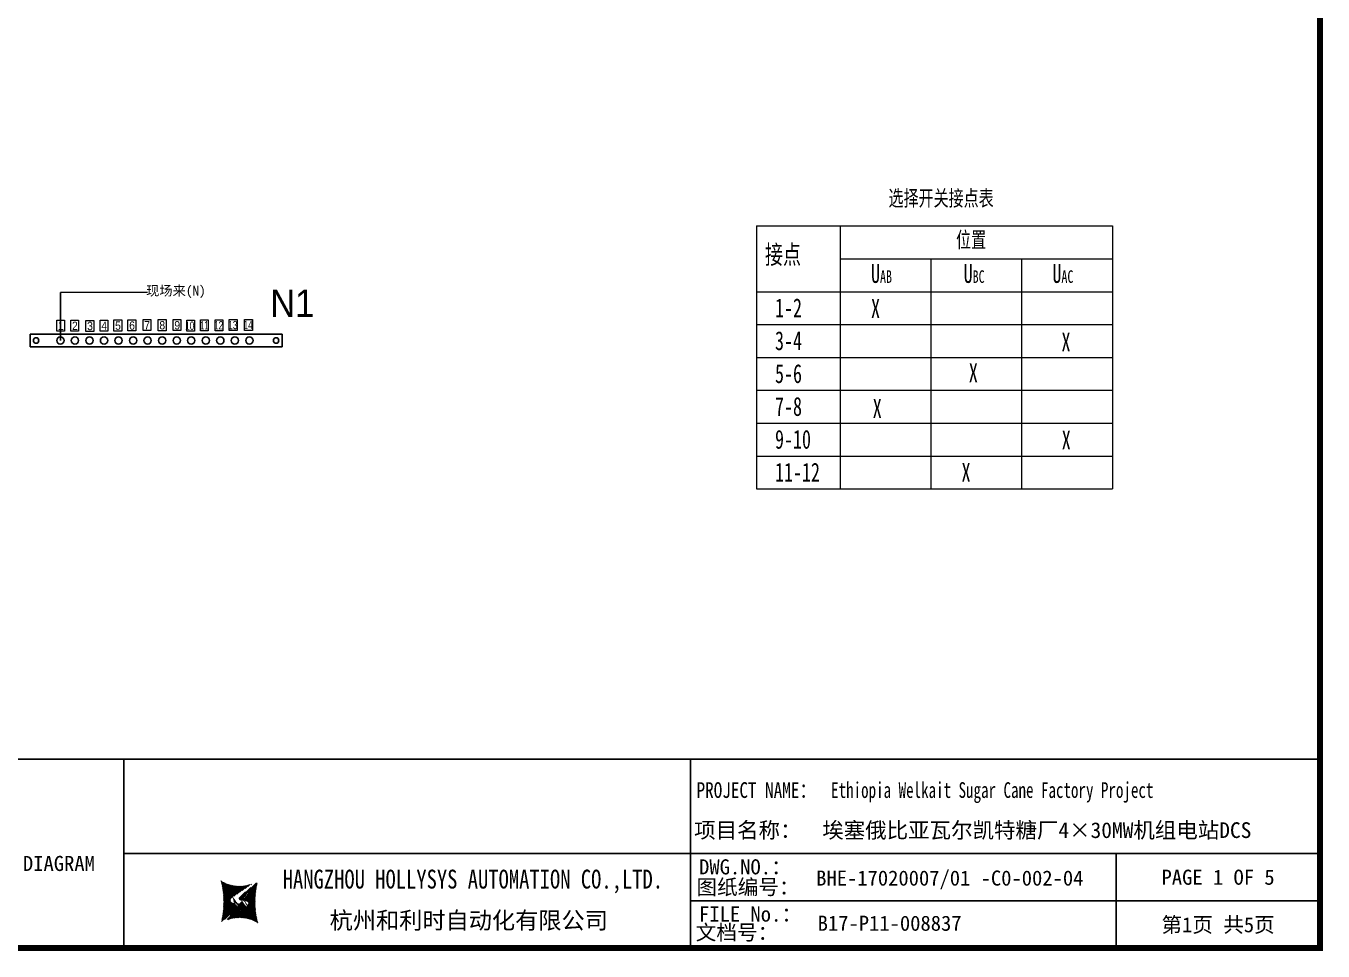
# Model space of a CAD drawing. Extents: x 81444 to 119867, y -54538 to -29386.
# Drawn here: x 93501 to 95561, y -41296 to -39826 of the extents above; entities that cross this region are included whole.
import ezdxf
from ezdxf.enums import TextEntityAlignment as Align
from ezdxf.lldxf.tags import DXFTag

# ---------------------------------------------------------------- set-up
doc = ezdxf.new("R2010")
doc.units = 0
doc.header["$LTSCALE"] = 100
doc.header["$MEASUREMENT"] = 0
for name, color, linetype in [('t', 1, 'Continuous'), ('标准图框及表格', 7, 'Continuous'), ('空气开关', 7, 'Continuous')]:
    doc.layers.add(name, color=color, linetype=linetype)
doc.layers.add('细实线', color=7, linetype='Continuous', lineweight=20)
doc.styles.add('HZ', font='arial.ttf', dxfattribs={"width": 0.7})
doc.styles.get("Standard").update_dxf_attribs({"font": ''})
doc.styles.get('Standard').set_extended_font_data('SimSun')
tags = doc.linetypes.add('CENTER', pattern=[2, 1.25, -0.25, 0.25, -0.25]).pattern_tags.tags
tags[10:11] = [DXFTag(74, 4), DXFTag(75, 0), DXFTag(340, '0'), DXFTag(46, 1.0), DXFTag(50, 0.0), DXFTag(44, 0.0), DXFTag(45, 0.0)]
tags[8:9] = [DXFTag(74, 4), DXFTag(75, 0), DXFTag(340, '0'), DXFTag(46, 1.0), DXFTag(50, 0.0), DXFTag(44, 0.0), DXFTag(45, 0.0)]
tags[6:7] = [DXFTag(74, 4), DXFTag(75, 0), DXFTag(340, '0'), DXFTag(46, 1.0), DXFTag(50, 0.0), DXFTag(44, 0.0), DXFTag(45, 0.0)]
tags[4:5] = [DXFTag(74, 4), DXFTag(75, 0), DXFTag(340, '0'), DXFTag(46, 1.0), DXFTag(50, 0.0), DXFTag(44, 0.0), DXFTag(45, 0.0)]
pattern_1 = [(45, (0, 0), (-0.736262898216564, 0.7362628982165641), [])]

# ---------------------------------------------------------------- blocks, each defined once
blk = doc.blocks.new('图框')
at = {"layer": '标准图框及表格'}
h = blk.add_hatch(dxfattribs=at)
h.set_pattern_fill('ANSI31', color=5, scale=8.329863809039892, style=0)
h.set_pattern_definition(pattern_1)
edge = h.paths.add_edge_path()
edge.add_arc((2399.257256036391, -2998.153851416566), 55.18534773488954, 238.1092081981581, 291.6531626184834)
edge.add_line((2419.619937407027, -3049.445018414634), (2388.525499730735, -3070.242821799802))
edge.add_arc((2238.907377712399, -3078.328790578547), 135.3602868968974, 346.3915348661821, 374.2500326978034)
edge.add_line((2370.467593623529, -3110.177132109857), (2397.50623789792, -3087.85242802291))
edge.add_line((2391.339199201146, -3080.281448750429), (2396.143986595598, -3080.898839897796))
edge.add_spline(control_points=[(2397.470018868538, -3087.887634953957), (2398.35948137939, -3087.023080631327), (2399.970992452319, -3085.456697735681), (2399.869182150054, -3081.252294174519), (2397.426500162081, -3081.012803431273), (2396.121921064187, -3080.884897048199)], knot_values=[0, 0, 0, 0, 6.844331067525468, 12.40042740766005, 18.76924275352248, 18.76924275352248, 18.76924275352248, 18.76924275352248], weights=[1, 1, 1, 1, 1, 1], degree=3, periodic=0)
edge.add_spline(control_points=[(2388.515363058686, -3070.265433304907), (2387.789374929038, -3070.86905758363), (2386.478198365832, -3071.959237952229), (2385.544096281083, -3073.38263759949), (2385.127199159644, -3074.017912079413)], knot_values=[0, 0, 0, 0, 5.253673658024614, 9.488438564008057, 9.488438564008057, 9.488438564008057, 9.488438564008057], weights=[1, 1, 1, 1, 1], degree=3, periodic=0)
edge.add_spline(control_points=[(2386.272665588534, -3072.281716856574), (2385.721471206634, -3072.905523096015), (2384.632427465753, -3074.386714445929), (2384.912828655535, -3077.72895088909), (2387.858851342782, -3079.895552619193), (2390.185443934519, -3080.145534927004), (2391.314573401905, -3080.266855002868)], knot_values=[10.66597461496156, 10.66597461496156, 10.66597461496156, 10.66597461496156, 18.97770399508879, 28.89455822145742, 41.119553648298, 52.64692538081317, 52.64692538081317, 52.64692538081317, 52.64692538081317], weights=[1, 1, 1, 1, 1, 1, 1], degree=3, periodic=0)
h = blk.add_hatch(dxfattribs=at)
h.set_pattern_fill('ANSI31', color=3, scale=8.329863809039892, style=0)
h.set_pattern_definition(pattern_1)
edge = h.paths.add_edge_path()
edge.add_line((2402.469732125144, -3075.776359090531), (2407.706041465404, -3076.440586092609))
edge.add_spline(control_points=[(2401.044493204623, -3068.769946203269), (2400.155030693568, -3069.634500525768), (2398.543519620813, -3071.200883421574), (2398.645329922932, -3075.40528698259), (2401.088011911052, -3075.644777725895), (2402.392591008975, -3075.772684108895)], knot_values=[0, 0, 0, 0, 6.844331067526932, 12.40042740766158, 18.76924275352342, 18.76924275352342, 18.76924275352342, 18.76924275352342], weights=[1, 1, 1, 1, 1, 1], degree=3, periodic=0)
edge.add_line((2428.046918449632, -3046.480449047325), (2401.008274175249, -3068.805153134272))
edge.add_spline(control_points=[(2412.625169549749, -3083.918607966574), (2413.015644598316, -3083.422785431954), (2413.86377905187, -3082.052674005965), (2413.601683417044, -3078.928630268005), (2410.655660730175, -3076.762028538062), (2408.329068138031, -3076.512046230251), (2407.199938671052, -3076.390726154226)], knot_values=[12.65408913243743, 12.65408913243743, 12.65408913243743, 12.65408913243743, 18.97770399508879, 28.89455822145742, 41.119553648298, 52.64692538081317, 52.64692538081317, 52.64692538081317, 52.64692538081317], weights=[1, 1, 1, 1, 1, 1, 1], degree=3, periodic=0)
edge.add_line((2411.626283690712, -3084.975693399283), (2412.781242849298, -3083.732051979769))
edge.add_line((2410.021343801694, -3086.399138189481), (2411.626283690712, -3084.975693399414))
edge.add_line((2378.894574665755, -3107.212562742519), (2409.989012342048, -3086.414759357351))
edge.add_arc((2399.257256036391, -3158.503729740543), 55.18534773488965, 58.10920819815809, 111.6531626184834)
edge.add_arc((2559.607134360383, -3078.328790578547), 135.360286896897, 166.3915348661823, 194.2500326978024)
at = {"color": 7}
for p, q in [((2215.642035047145, -2851.581424744189), (2215.642035047145, -3151.581424744189)), ((3115.642035047145, -2851.581424744189), (3115.642035047145, -3151.581424744189)), ((2215.642035047145, -3001.581424744189), (3115.642035047145, -3001.581424744189)), ((3115.642035047145, -3001.581424744189), (4115.642035047145, -3001.581424744189)), ((3791.785572043125, -3001.581424744189), (3791.785572043125, -3151.581424744189)), ((4115.642035047145, -3076.581424744189), (3115.642035047145, -3076.581424744189))]:
    blk.add_line(p, q, dxfattribs=at)
at = {"color": 7, "const_width": 3}
blk.add_lwpolyline([(4115.642035047145, -2851.581424744189), (0, -2851.581424744189)], dxfattribs=at)
at = {"layer": 't', "color": 7, "const_width": 9.61519705431492}
blk.add_lwpolyline([(4115.642035047145, -3151.581424744189), (4115.642035047145, 0), (0, 0), (0, -3151.581424744189)], close=True, dxfattribs=at)
at = {"color": 7, "linetype": 'CENTER'}
for s, height, p in [('图纸编号：', 24, (3125.2212882557, -3066.664538382978)), ('杭州和利时自动化有限公司', 27, (2542.549152440595, -3121.114498389041)), ('文档号：', 24, (3124.032392707933, -3138.728717091954))]:
    blk.add_text(s, height=height, dxfattribs=at).set_placement(p)
at = {"color": 7, "flags": 8}
for tag, p, height in [('DWG.NAME:', (1381.636459220965, -2910.37952511241), 25), ('PROJECTNAME:', (3125.480185663539, -2912.807924402037), 24), ('PROJECTNAME：', (3339.10867075545, -2913.108539231762), 25), ('DWG.NO.:', (3128.186172261583, -3030.402470643486), 24), ('图纸编号', (3315.362718925957, -3052.404678158069), 24), ('FILENO.:', (3128.672545599984, -3106.104124450346), 24), ('文档号', (3317.726365529132, -3124.132485953713), 24)]:
    blk.add_attdef(tag, p, '', height=height, dxfattribs=at)
for tag, height, p in [('RENLIU', 24, (698.1883070825425, -2950.380597809435)), ('SHUFENWANG', 24, (885.7882910716289, -2950.380597809435)), ('FANGHOU', 24, (1069.730755450379, -2950.380597809435)), ('DANDANLI', 24, (1250.015700218792, -2950.380597809435)), ('A', 23, (59.89920926059131, -2974.881554149018)), ('设计时间', 23, (213.8658221408186, -2974.881554149018)), ('刘仁', 23, (698.1883070825425, -3002.188376027443)), ('王姝芬', 23, (885.7882910716289, -3002.188376027443)), ('侯方', 23, (1069.730755450379, -3002.188376027443)), ('李丹丹', 23, (1250.015700218792, -3002.188376027443)), ('#10STATIONONTROLCABINETCOVER', 30, (1777.900103825072, -3017.182374560078)), ('PAGEXOFX', 24, (3953.713803545135, -3039.081424744189)), ('REV.', 24, (59.38265968048654, -3063.048954873535)), ('DATE', 24, (208.907791745165, -3063.048954873535)), ('DESCRIPTION', 24, (451.7192896086781, -3063.048954873535)), ('PREPARED', 24, (698.1883070825425, -3063.048954873535)), ('CHECKED', 24, (885.7882910716144, -3063.048954873535)), ('SIGNED', 24, (1069.730755450364, -3063.048954873535)), ('APPROVED', 24, (1250.015700218792, -3063.048954873535)), ('图纸名称', 30, (1777.900103825072, -3094.695064044037)), ('第几页共几页', 24, (3953.713803545135, -3114.081424744189))]:
    blk.add_attdef(tag, text='', height=height, dxfattribs=at).set_placement(p, align=Align.MIDDLE)
for tag, p in [('图纸名称:', (1377.81237181677, -2965.923337057193)), ('项目名称：', (3121.562334825969, -2984.305160940257)), ('项目名称：', (3325.036680579346, -2984.305160940257))]:
    blk.add_attdef(tag, text='', height=25, dxfattribs=at).set_placement(p, align=Align.BOTTOM_LEFT)
at = {"color": 7, "width": 0.8, "flags": 8}
blk.add_attdef('HANGZHOUHOLLYSYSAUTOMATIONCO.,LTD.', text='', height=24, dxfattribs=at).set_placement((2770.082304289484, -3045.714803244191), align=Align.MIDDLE)
at = {"layer": '标准图框及表格', "color": 5, "style": 'HZ'}
for s, p in [('pgqh', (2373.884875617339, -3059.677228196226)), ('hollilas', (2374.051901626051, -3085.968484618272))]:
    blk.add_text(s, height=5.205656721233694, dxfattribs=at).set_placement(p)
at = {"layer": '标准图框及表格', "color": 3, "style": 'HZ'}
for s, height, p in [('auto', 8.676094535389492, (2400.907127263781, -3074.200036411981)), ('hollysys', 4.338047267694746, (2402.5381050141, -3099.731461394062))]:
    blk.add_text(s, height=height, dxfattribs=at).set_placement(p)

msp = doc.modelspace()

# ---------------------------------------------------------------- linework, layer by layer
msp.add_line((93555.5123928842, -40249.74176539469), (93555.5123928842, -40325.91176539466))
at = {"color": 6}
for p, q in [((93507.50470614368, -40315.90336062016), (93907.50470614368, -40315.90336062016)), ((93507.50470614368, -40315.90336062016), (93507.50470614368, -40335.90336062016)), ((93907.50470614368, -40315.90336062016), (93907.50470614368, -40335.90336062016)), ((93907.50470614368, -40315.90336062016), (93907.50470614368, -40335.90336062016)), ((93507.50470614368, -40335.90336062016), (93907.50470614368, -40335.90336062016))]:
    msp.add_line(p, q, dxfattribs=at)
for centre, radius in [((93516.87284973887, -40325.9122371581), 4.356000000000001), ((93516.87284973887, -40325.9122371581), 4.356000000000001), ((93555.5123928842, -40325.91176539466), 5.808000000000001), ((93578.60064183049, -40325.8901515451), 5.808000000000001), ((93578.60064183049, -40325.91176539466), 5.808000000000001), ((93601.68889077679, -40325.8901515451), 5.808000000000001), ((93601.68889077679, -40325.91176539466), 5.808000000000001), ((93624.77713972308, -40325.8901515451), 5.808000000000001), ((93624.77713972308, -40325.91176539466), 5.808000000000001), ((93647.86538866938, -40325.8901515451), 5.808000000000001), ((93647.86538866938, -40325.91176539466), 5.808000000000001), ((93670.95363761568, -40325.8901515451), 5.808000000000001), ((93670.95363761568, -40325.91176539466), 5.808000000000001), ((93694.04188656197, -40325.8901515451), 5.808000000000001), ((93694.04188656197, -40325.91176539466), 5.808000000000001), ((93717.13013550827, -40325.8901515451), 5.808000000000001), ((93717.13013550827, -40325.91176539466), 5.808000000000001), ((93740.21838445457, -40325.8901515451), 5.808000000000001), ((93740.21838445457, -40325.91176539466), 5.808000000000001), ((93763.30663340086, -40325.8901515451), 5.808000000000001), ((93763.30663340086, -40325.91176539466), 5.808000000000001), ((93786.39488234716, -40325.8901515451), 5.808000000000001), ((93786.39488234716, -40325.91176539466), 5.808000000000001), ((93809.48313129345, -40325.8901515451), 5.808000000000001), ((93809.48313129345, -40325.91176539466), 5.808000000000001), ((93832.57138023975, -40325.8901515451), 5.808000000000001), ((93832.57138023975, -40325.91176539466), 5.808000000000001), ((93855.65962918605, -40325.8901515451), 5.808000000000001), ((93898.13656254849, -40325.9122371581), 4.356000000000001), ((93898.13656254849, -40325.9122371581), 4.356000000000001)]:
    msp.add_circle(centre, radius, dxfattribs=at)
at = {"layer": '细实线', "color": 0}
for p, q in [((94661.34947626444, -40143.98805843723), (95226.38773773875, -40143.98805843723)), ((94661.34947626444, -40143.98805843723), (94661.34947626444, -40561.61929819852)), ((94794.0614640745, -40143.98805843723), (94794.0614640745, -40561.61929819852)), ((95226.38773773875, -40143.98805843723), (95226.38773773875, -40561.61929819852)), ((94794.0614640745, -40196.19196340739), (95226.38773773875, -40196.19196340739)), ((94794.0614640745, -40196.19196340739), (95226.38773773875, -40196.19196340739)), ((94938.17022196259, -40196.19196340739), (94938.17022196259, -40561.61929819852)), ((95082.27897985067, -40196.19196340739), (95082.27897985067, -40561.61929819852)), ((94661.34947626444, -40248.39586837756), (95226.38773773875, -40248.39586837756)), ((94661.34947626444, -40300.59977334771), (95226.38773773875, -40300.59977334771)), ((94661.34947626444, -40352.80367831787), (95226.38773773875, -40352.80367831787)), ((94661.34947626444, -40405.00758328804), (95226.38773773875, -40405.00758328804)), ((94661.34947626444, -40457.2114882582), (95226.38773773875, -40457.2114882582)), ((94661.34947626444, -40509.41539322835), (95226.38773773875, -40509.41539322835)), ((94661.34947626444, -40561.61929819852), (95226.38773773875, -40561.61929819852)), ((94938.17022196259, -40561.61929819852), (94990.94244316101, -40561.61929819852))]:
    msp.add_line(p, q, dxfattribs=at)
at = {"layer": '细实线'}
msp.add_line((93693.65234005013, -40249.74176539469), (93555.5123928842, -40249.74176539469), dxfattribs=at)
at = {"layer": '细实线', "color": 7}
for points in [[(93549.5740550007, -40293.48135795238), (93562.02569923262, -40293.48135795238), (93562.02569923262, -40311.0501162522), (93549.5740550007, -40311.0501162522)], [(93572.00101825473, -40293.6794248682), (93584.45266248664, -40293.6794248682), (93584.45266248664, -40311.24818316802), (93572.00101825473, -40311.24818316802)], [(93596.01343136432, -40293.87743174555), (93608.46507559624, -40293.87743174555), (93608.46507559624, -40311.44619004537), (93596.01343136432, -40311.44619004537)], [(93618.52583546868, -40293.70458098754), (93630.9774797006, -40293.70458098754), (93630.9774797006, -40311.27333928736), (93618.52583546868, -40311.27333928736)], [(93640.43879435003, -40293.28602733262), (93652.89043858195, -40293.28602733262), (93652.89043858195, -40310.85478563244), (93640.43879435003, -40310.85478563244)], [(93662.79492463965, -40293.12436920383), (93675.24656887156, -40293.12436920383), (93675.24656887156, -40310.69312750365), (93662.79492463965, -40310.69312750365)], [(93686.70597189057, -40292.70578098403), (93699.15761612248, -40292.70578098403), (93699.15761612248, -40310.27453928385), (93686.70597189057, -40310.27453928385)], [(93710.77176654788, -40292.72535352557), (93723.2234107798, -40292.72535352557), (93723.2234107798, -40310.29411182539), (93710.77176654788, -40310.29411182539)], [(93734.5475238567, -40292.69161190488), (93746.99916808862, -40292.69161190488), (93746.99916808862, -40310.2603702047), (93734.5475238567, -40310.2603702047)], [(93756.28866937639, -40293.38865855316), (93768.7403136083, -40293.38865855316), (93768.7403136083, -40310.95741685298), (93756.28866937639, -40310.95741685298)], [(93777.78190911836, -40292.97004485976), (93790.23355335028, -40292.97004485976), (93790.23355335028, -40310.53880315958), (93777.78190911836, -40310.53880315958)], [(93801.21378478793, -40292.95908329316), (93813.66542901985, -40292.95908329316), (93813.66542901985, -40310.52784159299), (93801.21378478793, -40310.52784159299)], [(93823.79870215779, -40292.56487069259), (93836.2503463897, -40292.56487069259), (93836.2503463897, -40310.13362899241), (93823.79870215779, -40310.13362899241)], [(93848.07753612711, -40292.42167893927), (93860.52918035902, -40292.42167893927), (93860.52918035902, -40309.99043723909), (93848.07753612711, -40309.99043723909)]]:
    msp.add_lwpolyline(points, close=True, dxfattribs=at)

# ---------------------------------------------------------------- block references
at = {"color": 1}
ref = msp.add_blockref('图框', (91440.5586237934, -38139.47460207324), dxfattribs=at)
ref.add_attrib('第几页共几页', '第1页 共5页', dxfattribs={"color": 7, "height": 24, "flags": 8}).set_placement((95394.27242733854, -41253.55602681743), align=Align.MIDDLE)
ref.add_attrib('图纸编号', 'BHE-17020007/01 -C0-002-04', (94755.92134271936, -41191.87928023131), dxfattribs={"color": 7, "height": 24, "flags": 8})
ref.add_attrib('文档号', 'B17-P11-008837', (94758.28498932254, -41263.60708802695), dxfattribs={"color": 7, "height": 24, "flags": 8})
ref.add_attrib('#10STATIONONTROLCABINETCOVER', '#2 DCS POWER DISTRIBUTION CABINET WIRING DIAGRAM', dxfattribs={"color": 7, "height": 24, "flags": 8}).set_placement((93218.45872761848, -41156.65697663332), align=Align.MIDDLE)
ref.add_attrib('HANGZHOUHOLLYSYSAUTOMATIONCO.,LTD', 'HANGZHOU HOLLYSYS AUTOMATION CO.,LTD.', dxfattribs={"color": 7, "height": 30, "width": 0.8, "flags": 8}).set_placement((94210.64092808288, -41185.18940531743), align=Align.MIDDLE)
ref.add_attrib('PROJECTNAME：', 'PROJECT NAME：', (94565.94504602357, -41052.583141305), dxfattribs={"color": 7, "height": 25, "width": 0.8, "flags": 8})
ref.add_attrib('项目名称：', '项目名称：', dxfattribs={"color": 7, "height": 25, "flags": 8}).set_placement((94562.12095861937, -41123.7797630135), align=Align.BOTTOM_LEFT)
ref.add_attrib('PROJECTNAME：', 'Ethiopia Welkait Sugar Cane Factory Project', (94779.66729454885, -41052.583141305), dxfattribs={"color": 7, "height": 25, "width": 0.7, "flags": 8})
ref.add_attrib('项目名称：', '埃塞俄比亚瓦尔凯特糖厂4×30MW机组电站DCS', dxfattribs={"color": 7, "height": 25, "flags": 8}).set_placement((94765.59530437275, -41123.7797630135), align=Align.BOTTOM_LEFT)
ref.add_attrib('PAGEXOFX', 'PAGE 1 OF 5', dxfattribs={"color": 7, "height": 24, "flags": 8}).set_placement((95394.27242733854, -41178.55602681743), align=Align.MIDDLE)
ref.add_attrib('DWG.NO.：', 'DWG.NO.：', (94569.9336724134, -41174.06314837276), dxfattribs={"color": 7, "height": 24, "flags": 8})
ref.add_attrib('FILENO.：', 'FILE No.：', (94569.9336724134, -41249.06314837276), dxfattribs={"color": 7, "height": 24, "flags": 8})

# ---------------------------------------------------------------- texts
msp.add_text('现场来(N)', height=15.42867169077395).set_placement((93691.65313961996, -40254.4459157695))
at = {"style": 'HZ', "width": 0.9}
msp.add_text('N1', height=43.56, dxfattribs=at).set_placement((93888.84156918812, -40288.54374960568))
at = {"layer": '空气开关', "style": 'HZ'}
for s, width, p in [('1', 0.9, (93551.47440106349, -40309.03697997385)), ('2', 0.9, (93573.90136431751, -40309.23504688968)), ('3', 0.9, (93597.91377742714, -40309.43305376702)), ('4', 0.9, (93620.4261815315, -40309.26020300902)), ('5', 0.9, (93642.33914041282, -40308.84164935409)), ('6', 0.9, (93664.69527070243, -40308.6799912253)), ('7', 0.9, (93688.60631795335, -40308.2614030055)), ('8', 0.9, (93712.67211261067, -40308.28097554705)), ('9', 0.9, (93736.44786991952, -40308.24723392635)), ('10', 0.7, (93753.73002534769, -40308.94428057464)), ('11', 0.7, (93776.8842975294, -40308.36122150917)), ('12', 0.7, (93799.65785271469, -40308.35025994258)), ('13', 0.7, (93822.24277008454, -40307.95604734201)), ('14', 0.7, (93846.52160405387, -40307.81285558869))]:
    msp.add_text(s, height=13.2, dxfattribs=dict(at, width=width)).set_placement(p)
at = {"layer": '细实线', "color": 7, "width": 334.3977358621725, "attachment_point": 1, "style": 'HZ'}
for s, insert, char_height in [('{\\f宋体|b0|i0|c134|p2;选择开关接点表}', (94870.80033402759, -40087.22631104133), 25), ('{\\f宋体|b0|i0|c134|p2;位置}', (94978.08409523839, -40153.26889059778), 25), ('{\\f宋体|b0|i0|c134|p2;接点}', (94674.57630705429, -40174.18655311412), 30), ('{\\f宋体|b0|i0|c134|p2;U\\H0.666667x;AB}', (94843.02015939893, -40204.40945483478), 30), ('{\\f宋体|b0|i0|c134|p2;U\\H0.666667x;BC}', (94990.10812017138, -40204.40945483478), 30), ('{\\f宋体|b0|i0|c134|p2;U\\H0.666667x;AC}', (95131.14903681248, -40204.40945483478), 30), ('{\\f宋体|b0|i0|c134|p2;1-2}', (94690.52006284849, -40259.05429306964), 30), ('{\\f宋体|b0|i0|c134|p2;X}', (94843.02015939893, -40260.00819298894), 30), ('{\\f宋体|b0|i0|c134|p2;3-4}', (94690.52006284849, -40311.2581980398), 30), ('{\\f宋体|b0|i0|c134|p2;X}', (95145.54270523778, -40313.29031705335), 30), ('{\\f宋体|b0|i0|c134|p2;5-6}', (94690.52006284849, -40363.46210300995), 30), ('{\\f宋体|b0|i0|c134|p2;X}', (94998.36957482967, -40362.21175577234), 30), ('{\\f宋体|b0|i0|c134|p2;7-8}', (94690.52006284849, -40415.66600798012), 30), ('{\\f宋体|b0|i0|c134|p2;X}', (94845.7455877398, -40418.76439384582), 30), ('{\\f宋体|b0|i0|c134|p2;9-10}', (94690.52006284849, -40467.86991295028), 30), ('{\\f宋体|b0|i0|c134|p2;X}', (95145.95151948894, -40469.04854673526), 30), ('{\\f宋体|b0|i0|c134|p2;11-12}', (94690.52006284849, -40520.07381792045), 30), ('{\\f宋体|b0|i0|c134|p2;X}', (94986.7865043809, -40520.28659954399), 30)]:
    msp.add_mtext(s, dxfattribs=dict(at, insert=insert, char_height=char_height))

doc.saveas('drawing.dxf')
